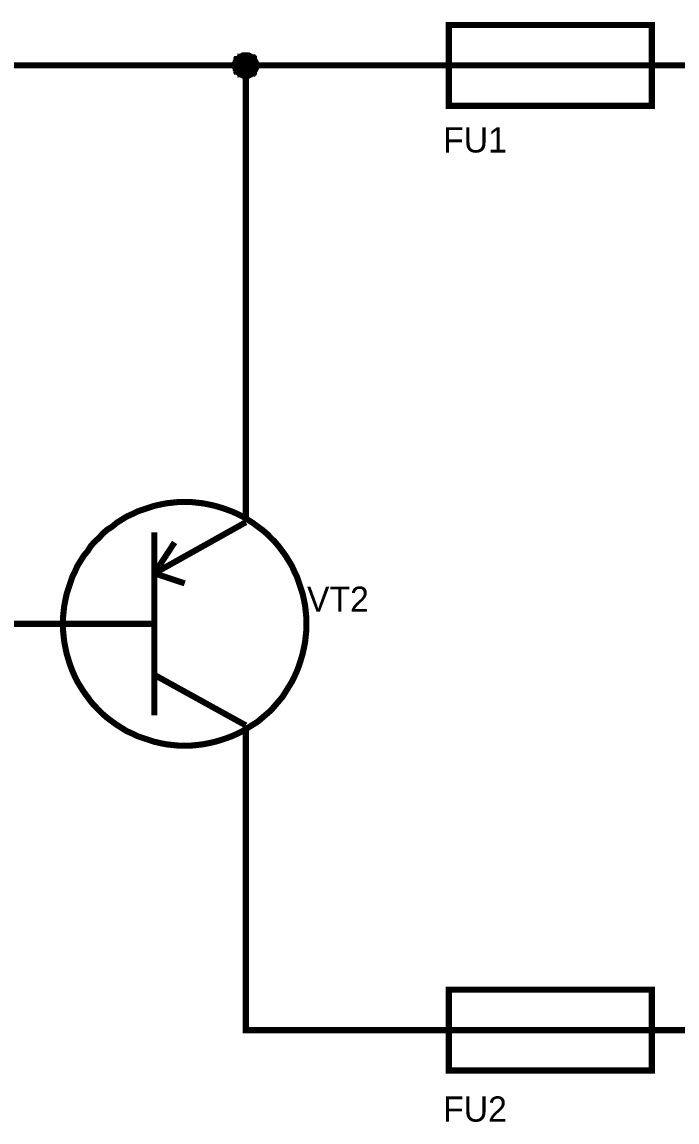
# Model space of a CAD drawing. Header units: millimetres. Extents: x 0 to 841, y 0 to 594.
# Drawn here: x 548.9 to 581.2, y 300.5 to 354.6 of the extents above; entities that cross this region are included whole.
import ezdxf

# ---------------------------------------------------------------- set-up
doc = ezdxf.new("R2010")
doc.units = ezdxf.units.MM
doc.layers.add('Sheet', color=255, linetype='Continuous')

msp = doc.modelspace()

# ---------------------------------------------------------------- linework, layer by layer
at = {"layer": 'Sheet', "const_width": 0.3}
for points in [[(569.973, 354.474), (579.973, 354.474), (579.973, 350.497), (569.973, 350.497), (569.973, 354.474)], [(569.973, 306.972), (579.973, 306.972), (579.973, 302.996), (569.973, 302.996), (569.973, 306.972)]]:
    msp.add_lwpolyline(points, close=True, dxfattribs=at)
for points in [[(537.488, 344.998), (537.488, 352.486), (559.973, 352.486), (567.458, 352.486)], [(559.445, 352.486), (559.445, 352.517), (559.445, 352.548), (559.445, 352.548), (559.445, 352.579), (559.476, 352.61), (559.476, 352.641), (559.476, 352.672), (559.476, 352.672), (559.507, 352.703), (559.507, 352.734), (559.538, 352.734), (559.538, 352.765), (559.538, 352.796), (559.569, 352.796), (559.6, 352.827), (559.6, 352.827), (559.631, 352.858), (559.631, 352.858), (559.663, 352.889), (559.694, 352.889), (559.694, 352.921), (559.725, 352.921), (559.756, 352.921), (559.787, 352.952), (559.787, 352.952), (559.818, 352.952), (559.849, 352.983), (559.88, 352.983), (559.911, 352.983), (559.911, 352.983), (559.942, 352.983), (559.973, 352.983)], [(559.445, 352.486), (559.445, 352.517), (559.445, 352.548), (559.445, 352.548), (559.445, 352.579), (559.476, 352.61), (559.476, 352.641), (559.476, 352.672), (559.476, 352.672), (559.507, 352.703), (559.507, 352.734), (559.538, 352.734), (559.538, 352.765), (559.538, 352.796), (559.569, 352.796), (559.6, 352.827), (559.6, 352.827), (559.631, 352.858), (559.631, 352.858), (559.663, 352.889), (559.694, 352.889), (559.694, 352.921), (559.725, 352.921), (559.756, 352.921), (559.787, 352.952), (559.787, 352.952), (559.818, 352.952), (559.849, 352.983), (559.88, 352.983), (559.911, 352.983), (559.911, 352.983), (559.942, 352.983), (559.973, 352.983)], [(559.445, 352.486), (559.445, 352.517), (559.445, 352.548), (559.445, 352.548), (559.445, 352.579), (559.476, 352.61), (559.476, 352.641), (559.476, 352.672), (559.476, 352.672), (559.507, 352.703), (559.507, 352.734), (559.538, 352.734), (559.538, 352.765), (559.538, 352.796), (559.569, 352.796), (559.6, 352.827), (559.6, 352.827), (559.631, 352.858), (559.631, 352.858), (559.663, 352.889), (559.694, 352.889), (559.694, 352.921), (559.725, 352.921), (559.756, 352.921), (559.787, 352.952), (559.787, 352.952), (559.818, 352.952), (559.849, 352.983), (559.88, 352.983), (559.911, 352.983), (559.911, 352.983), (559.942, 352.983), (559.973, 352.983)], [(559.445, 352.486), (559.445, 352.517), (559.445, 352.548), (559.445, 352.548), (559.445, 352.579), (559.476, 352.61), (559.476, 352.641), (559.476, 352.672), (559.476, 352.672), (559.507, 352.703), (559.507, 352.734), (559.538, 352.734), (559.538, 352.765), (559.538, 352.796), (559.569, 352.796), (559.6, 352.827), (559.6, 352.827), (559.631, 352.858), (559.631, 352.858), (559.663, 352.889), (559.694, 352.889), (559.694, 352.921), (559.725, 352.921), (559.756, 352.921), (559.787, 352.952), (559.787, 352.952), (559.818, 352.952), (559.849, 352.983), (559.88, 352.983), (559.911, 352.983), (559.911, 352.983), (559.942, 352.983), (559.973, 352.983)], [(559.445, 352.486), (559.445, 352.517), (559.445, 352.548), (559.445, 352.548), (559.445, 352.579), (559.476, 352.61), (559.476, 352.641), (559.476, 352.672), (559.476, 352.672), (559.507, 352.703), (559.507, 352.734), (559.538, 352.734), (559.538, 352.765), (559.538, 352.796), (559.569, 352.796), (559.6, 352.827), (559.6, 352.827), (559.631, 352.858), (559.631, 352.858), (559.663, 352.889), (559.694, 352.889), (559.694, 352.921), (559.725, 352.921), (559.756, 352.921), (559.787, 352.952), (559.787, 352.952), (559.818, 352.952), (559.849, 352.983), (559.88, 352.983), (559.911, 352.983), (559.911, 352.983), (559.942, 352.983), (559.973, 352.983)], [(559.445, 352.486), (559.445, 352.517), (559.445, 352.548), (559.445, 352.548), (559.445, 352.579), (559.476, 352.61), (559.476, 352.641), (559.476, 352.672), (559.476, 352.672), (559.507, 352.703), (559.507, 352.734), (559.538, 352.734), (559.538, 352.765), (559.538, 352.796), (559.569, 352.796), (559.6, 352.827), (559.6, 352.827), (559.631, 352.858), (559.631, 352.858), (559.663, 352.889), (559.694, 352.889), (559.694, 352.921), (559.725, 352.921), (559.756, 352.921), (559.787, 352.952), (559.787, 352.952), (559.818, 352.952), (559.849, 352.983), (559.88, 352.983), (559.911, 352.983), (559.911, 352.983), (559.942, 352.983), (559.973, 352.983)], [(559.445, 352.486), (559.445, 352.517), (559.445, 352.548), (559.445, 352.548), (559.445, 352.579), (559.476, 352.61), (559.476, 352.641), (559.476, 352.672), (559.476, 352.672), (559.507, 352.703), (559.507, 352.734), (559.538, 352.734), (559.538, 352.765), (559.538, 352.796), (559.569, 352.796), (559.6, 352.827), (559.6, 352.827), (559.631, 352.858), (559.631, 352.858), (559.663, 352.889), (559.694, 352.889), (559.694, 352.921), (559.725, 352.921), (559.756, 352.921), (559.787, 352.952), (559.787, 352.952), (559.818, 352.952), (559.849, 352.983), (559.88, 352.983), (559.911, 352.983), (559.911, 352.983), (559.942, 352.983), (559.973, 352.983)], [(559.445, 352.486), (559.445, 352.517), (559.445, 352.548), (559.445, 352.548), (559.445, 352.579), (559.476, 352.61), (559.476, 352.641), (559.476, 352.672), (559.476, 352.672), (559.507, 352.703), (559.507, 352.734), (559.538, 352.734), (559.538, 352.765), (559.538, 352.796), (559.569, 352.796), (559.6, 352.827), (559.6, 352.827), (559.631, 352.858), (559.631, 352.858), (559.663, 352.889), (559.694, 352.889), (559.694, 352.921), (559.725, 352.921), (559.756, 352.921), (559.787, 352.952), (559.787, 352.952), (559.818, 352.952), (559.849, 352.983), (559.88, 352.983), (559.911, 352.983), (559.911, 352.983), (559.942, 352.983), (559.973, 352.983)], [(559.973, 351.988), (559.942, 351.988), (559.911, 351.988), (559.911, 351.988), (559.88, 351.988), (559.849, 351.988), (559.818, 352.02), (559.787, 352.02), (559.787, 352.02), (559.756, 352.051), (559.725, 352.051), (559.694, 352.051), (559.694, 352.082), (559.663, 352.082), (559.631, 352.113), (559.631, 352.113), (559.6, 352.144), (559.6, 352.144), (559.569, 352.175), (559.538, 352.175), (559.538, 352.206), (559.538, 352.237), (559.507, 352.237), (559.507, 352.268), (559.476, 352.299), (559.476, 352.299), (559.476, 352.33), (559.476, 352.361), (559.445, 352.392), (559.445, 352.423), (559.445, 352.423), (559.445, 352.454), (559.445, 352.486)], [(559.445, 352.486), (559.445, 352.486)], [(559.973, 351.988), (559.942, 351.988), (559.911, 351.988), (559.911, 351.988), (559.88, 351.988), (559.849, 351.988), (559.818, 352.02), (559.787, 352.02), (559.787, 352.02), (559.756, 352.051), (559.725, 352.051), (559.694, 352.051), (559.694, 352.082), (559.663, 352.082), (559.631, 352.113), (559.631, 352.113), (559.6, 352.144), (559.6, 352.144), (559.569, 352.175), (559.538, 352.175), (559.538, 352.206), (559.538, 352.237), (559.507, 352.237), (559.507, 352.268), (559.476, 352.299), (559.476, 352.299), (559.476, 352.33), (559.476, 352.361), (559.445, 352.392), (559.445, 352.423), (559.445, 352.423), (559.445, 352.454), (559.445, 352.486)], [(559.445, 352.486), (559.445, 352.486)], [(559.973, 351.988), (559.942, 351.988), (559.911, 351.988), (559.911, 351.988), (559.88, 351.988), (559.849, 351.988), (559.818, 352.02), (559.787, 352.02), (559.787, 352.02), (559.756, 352.051), (559.725, 352.051), (559.694, 352.051), (559.694, 352.082), (559.663, 352.082), (559.631, 352.113), (559.631, 352.113), (559.6, 352.144), (559.6, 352.144), (559.569, 352.175), (559.538, 352.175), (559.538, 352.206), (559.538, 352.237), (559.507, 352.237), (559.507, 352.268), (559.476, 352.299), (559.476, 352.299), (559.476, 352.33), (559.476, 352.361), (559.445, 352.392), (559.445, 352.423), (559.445, 352.423), (559.445, 352.454), (559.445, 352.486)], [(559.445, 352.486), (559.445, 352.486)], [(559.973, 351.988), (559.942, 351.988), (559.911, 351.988), (559.911, 351.988), (559.88, 351.988), (559.849, 351.988), (559.818, 352.02), (559.787, 352.02), (559.787, 352.02), (559.756, 352.051), (559.725, 352.051), (559.694, 352.051), (559.694, 352.082), (559.663, 352.082), (559.631, 352.113), (559.631, 352.113), (559.6, 352.144), (559.6, 352.144), (559.569, 352.175), (559.538, 352.175), (559.538, 352.206), (559.538, 352.237), (559.507, 352.237), (559.507, 352.268), (559.476, 352.299), (559.476, 352.299), (559.476, 352.33), (559.476, 352.361), (559.445, 352.392), (559.445, 352.423), (559.445, 352.423), (559.445, 352.454), (559.445, 352.486)], [(559.445, 352.486), (559.445, 352.486)], [(559.973, 351.988), (559.942, 351.988), (559.911, 351.988), (559.911, 351.988), (559.88, 351.988), (559.849, 351.988), (559.818, 352.02), (559.787, 352.02), (559.787, 352.02), (559.756, 352.051), (559.725, 352.051), (559.694, 352.051), (559.694, 352.082), (559.663, 352.082), (559.631, 352.113), (559.631, 352.113), (559.6, 352.144), (559.6, 352.144), (559.569, 352.175), (559.538, 352.175), (559.538, 352.206), (559.538, 352.237), (559.507, 352.237), (559.507, 352.268), (559.476, 352.299), (559.476, 352.299), (559.476, 352.33), (559.476, 352.361), (559.445, 352.392), (559.445, 352.423), (559.445, 352.423), (559.445, 352.454), (559.445, 352.486)], [(559.445, 352.486), (559.445, 352.486)], [(559.973, 351.988), (559.942, 351.988), (559.911, 351.988), (559.911, 351.988), (559.88, 351.988), (559.849, 351.988), (559.818, 352.02), (559.787, 352.02), (559.787, 352.02), (559.756, 352.051), (559.725, 352.051), (559.694, 352.051), (559.694, 352.082), (559.663, 352.082), (559.631, 352.113), (559.631, 352.113), (559.6, 352.144), (559.6, 352.144), (559.569, 352.175), (559.538, 352.175), (559.538, 352.206), (559.538, 352.237), (559.507, 352.237), (559.507, 352.268), (559.476, 352.299), (559.476, 352.299), (559.476, 352.33), (559.476, 352.361), (559.445, 352.392), (559.445, 352.423), (559.445, 352.423), (559.445, 352.454), (559.445, 352.486)], [(559.445, 352.486), (559.445, 352.486)], [(559.973, 351.988), (559.942, 351.988), (559.911, 351.988), (559.911, 351.988), (559.88, 351.988), (559.849, 351.988), (559.818, 352.02), (559.787, 352.02), (559.787, 352.02), (559.756, 352.051), (559.725, 352.051), (559.694, 352.051), (559.694, 352.082), (559.663, 352.082), (559.631, 352.113), (559.631, 352.113), (559.6, 352.144), (559.6, 352.144), (559.569, 352.175), (559.538, 352.175), (559.538, 352.206), (559.538, 352.237), (559.507, 352.237), (559.507, 352.268), (559.476, 352.299), (559.476, 352.299), (559.476, 352.33), (559.476, 352.361), (559.445, 352.392), (559.445, 352.423), (559.445, 352.423), (559.445, 352.454), (559.445, 352.486)], [(559.445, 352.486), (559.445, 352.486)], [(559.973, 351.988), (559.942, 351.988), (559.911, 351.988), (559.911, 351.988), (559.88, 351.988), (559.849, 351.988), (559.818, 352.02), (559.787, 352.02), (559.787, 352.02), (559.756, 352.051), (559.725, 352.051), (559.694, 352.051), (559.694, 352.082), (559.663, 352.082), (559.631, 352.113), (559.631, 352.113), (559.6, 352.144), (559.6, 352.144), (559.569, 352.175), (559.538, 352.175), (559.538, 352.206), (559.538, 352.237), (559.507, 352.237), (559.507, 352.268), (559.476, 352.299), (559.476, 352.299), (559.476, 352.33), (559.476, 352.361), (559.445, 352.392), (559.445, 352.423), (559.445, 352.423), (559.445, 352.454), (559.445, 352.486)], [(559.445, 352.486), (559.445, 352.486)], [(559.973, 352.983), (559.973, 352.983)], [(559.973, 352.983), (560.004, 352.983), (560.035, 352.983), (560.035, 352.983), (560.066, 352.983), (560.097, 352.983), (560.128, 352.952), (560.159, 352.952), (560.159, 352.952), (560.19, 352.921), (560.222, 352.921), (560.222, 352.921), (560.253, 352.889), (560.284, 352.889), (560.284, 352.858), (560.315, 352.858), (560.315, 352.827), (560.346, 352.827), (560.346, 352.796), (560.377, 352.796), (560.377, 352.765), (560.408, 352.734), (560.408, 352.734), (560.408, 352.703), (560.439, 352.672), (560.439, 352.672), (560.439, 352.641), (560.47, 352.61), (560.47, 352.579), (560.47, 352.548), (560.47, 352.548), (560.47, 352.517), (560.47, 352.486)], [(559.973, 352.983), (559.973, 352.983)], [(559.973, 352.983), (560.004, 352.983), (560.035, 352.983), (560.035, 352.983), (560.066, 352.983), (560.097, 352.983), (560.128, 352.952), (560.159, 352.952), (560.159, 352.952), (560.19, 352.921), (560.222, 352.921), (560.222, 352.921), (560.253, 352.889), (560.284, 352.889), (560.284, 352.858), (560.315, 352.858), (560.315, 352.827), (560.346, 352.827), (560.346, 352.796), (560.377, 352.796), (560.377, 352.765), (560.408, 352.734), (560.408, 352.734), (560.408, 352.703), (560.439, 352.672), (560.439, 352.672), (560.439, 352.641), (560.47, 352.61), (560.47, 352.579), (560.47, 352.548), (560.47, 352.548), (560.47, 352.517), (560.47, 352.486)], [(559.973, 352.983), (559.973, 352.983)], [(559.973, 352.983), (560.004, 352.983), (560.035, 352.983), (560.035, 352.983), (560.066, 352.983), (560.097, 352.983), (560.128, 352.952), (560.159, 352.952), (560.159, 352.952), (560.19, 352.921), (560.222, 352.921), (560.222, 352.921), (560.253, 352.889), (560.284, 352.889), (560.284, 352.858), (560.315, 352.858), (560.315, 352.827), (560.346, 352.827), (560.346, 352.796), (560.377, 352.796), (560.377, 352.765), (560.408, 352.734), (560.408, 352.734), (560.408, 352.703), (560.439, 352.672), (560.439, 352.672), (560.439, 352.641), (560.47, 352.61), (560.47, 352.579), (560.47, 352.548), (560.47, 352.548), (560.47, 352.517), (560.47, 352.486)], [(559.973, 352.983), (559.973, 352.983)], [(559.973, 352.983), (560.004, 352.983), (560.035, 352.983), (560.035, 352.983), (560.066, 352.983), (560.097, 352.983), (560.128, 352.952), (560.159, 352.952), (560.159, 352.952), (560.19, 352.921), (560.222, 352.921), (560.222, 352.921), (560.253, 352.889), (560.284, 352.889), (560.284, 352.858), (560.315, 352.858), (560.315, 352.827), (560.346, 352.827), (560.346, 352.796), (560.377, 352.796), (560.377, 352.765), (560.408, 352.734), (560.408, 352.734), (560.408, 352.703), (560.439, 352.672), (560.439, 352.672), (560.439, 352.641), (560.47, 352.61), (560.47, 352.579), (560.47, 352.548), (560.47, 352.548), (560.47, 352.517), (560.47, 352.486)], [(559.973, 352.983), (559.973, 352.983)], [(559.973, 352.983), (560.004, 352.983), (560.035, 352.983), (560.035, 352.983), (560.066, 352.983), (560.097, 352.983), (560.128, 352.952), (560.159, 352.952), (560.159, 352.952), (560.19, 352.921), (560.222, 352.921), (560.222, 352.921), (560.253, 352.889), (560.284, 352.889), (560.284, 352.858), (560.315, 352.858), (560.315, 352.827), (560.346, 352.827), (560.346, 352.796), (560.377, 352.796), (560.377, 352.765), (560.408, 352.734), (560.408, 352.734), (560.408, 352.703), (560.439, 352.672), (560.439, 352.672), (560.439, 352.641), (560.47, 352.61), (560.47, 352.579), (560.47, 352.548), (560.47, 352.548), (560.47, 352.517), (560.47, 352.486)], [(559.973, 352.983), (559.973, 352.983)], [(559.973, 352.983), (560.004, 352.983), (560.035, 352.983), (560.035, 352.983), (560.066, 352.983), (560.097, 352.983), (560.128, 352.952), (560.159, 352.952), (560.159, 352.952), (560.19, 352.921), (560.222, 352.921), (560.222, 352.921), (560.253, 352.889), (560.284, 352.889), (560.284, 352.858), (560.315, 352.858), (560.315, 352.827), (560.346, 352.827), (560.346, 352.796), (560.377, 352.796), (560.377, 352.765), (560.408, 352.734), (560.408, 352.734), (560.408, 352.703), (560.439, 352.672), (560.439, 352.672), (560.439, 352.641), (560.47, 352.61), (560.47, 352.579), (560.47, 352.548), (560.47, 352.548), (560.47, 352.517), (560.47, 352.486)], [(559.973, 352.983), (559.973, 352.983)], [(559.973, 352.983), (560.004, 352.983), (560.035, 352.983), (560.035, 352.983), (560.066, 352.983), (560.097, 352.983), (560.128, 352.952), (560.159, 352.952), (560.159, 352.952), (560.19, 352.921), (560.222, 352.921), (560.222, 352.921), (560.253, 352.889), (560.284, 352.889), (560.284, 352.858), (560.315, 352.858), (560.315, 352.827), (560.346, 352.827), (560.346, 352.796), (560.377, 352.796), (560.377, 352.765), (560.408, 352.734), (560.408, 352.734), (560.408, 352.703), (560.439, 352.672), (560.439, 352.672), (560.439, 352.641), (560.47, 352.61), (560.47, 352.579), (560.47, 352.548), (560.47, 352.548), (560.47, 352.517), (560.47, 352.486)], [(559.973, 352.983), (559.973, 352.983)], [(559.973, 352.983), (560.004, 352.983), (560.035, 352.983), (560.035, 352.983), (560.066, 352.983), (560.097, 352.983), (560.128, 352.952), (560.159, 352.952), (560.159, 352.952), (560.19, 352.921), (560.222, 352.921), (560.222, 352.921), (560.253, 352.889), (560.284, 352.889), (560.284, 352.858), (560.315, 352.858), (560.315, 352.827), (560.346, 352.827), (560.346, 352.796), (560.377, 352.796), (560.377, 352.765), (560.408, 352.734), (560.408, 352.734), (560.408, 352.703), (560.439, 352.672), (560.439, 352.672), (560.439, 352.641), (560.47, 352.61), (560.47, 352.579), (560.47, 352.548), (560.47, 352.548), (560.47, 352.517), (560.47, 352.486)], [(559.973, 332.478), (559.973, 352.486)], [(560.47, 352.486), (560.47, 352.454), (560.47, 352.423), (560.47, 352.423), (560.47, 352.392), (560.47, 352.361), (560.439, 352.33), (560.439, 352.299), (560.439, 352.299), (560.408, 352.268), (560.408, 352.237), (560.408, 352.237), (560.377, 352.206), (560.377, 352.175), (560.346, 352.175), (560.346, 352.144), (560.315, 352.144), (560.315, 352.113), (560.284, 352.113), (560.284, 352.082), (560.253, 352.082), (560.222, 352.051), (560.222, 352.051), (560.19, 352.051), (560.159, 352.02), (560.159, 352.02), (560.128, 352.02), (560.097, 351.988), (560.066, 351.988), (560.035, 351.988), (560.035, 351.988), (560.004, 351.988), (559.973, 351.988)], [(560.47, 352.486), (560.47, 352.454), (560.47, 352.423), (560.47, 352.423), (560.47, 352.392), (560.47, 352.361), (560.439, 352.33), (560.439, 352.299), (560.439, 352.299), (560.408, 352.268), (560.408, 352.237), (560.408, 352.237), (560.377, 352.206), (560.377, 352.175), (560.346, 352.175), (560.346, 352.144), (560.315, 352.144), (560.315, 352.113), (560.284, 352.113), (560.284, 352.082), (560.253, 352.082), (560.222, 352.051), (560.222, 352.051), (560.19, 352.051), (560.159, 352.02), (560.159, 352.02), (560.128, 352.02), (560.097, 351.988), (560.066, 351.988), (560.035, 351.988), (560.035, 351.988), (560.004, 351.988), (559.973, 351.988)], [(560.47, 352.486), (560.47, 352.454), (560.47, 352.423), (560.47, 352.423), (560.47, 352.392), (560.47, 352.361), (560.439, 352.33), (560.439, 352.299), (560.439, 352.299), (560.408, 352.268), (560.408, 352.237), (560.408, 352.237), (560.377, 352.206), (560.377, 352.175), (560.346, 352.175), (560.346, 352.144), (560.315, 352.144), (560.315, 352.113), (560.284, 352.113), (560.284, 352.082), (560.253, 352.082), (560.222, 352.051), (560.222, 352.051), (560.19, 352.051), (560.159, 352.02), (560.159, 352.02), (560.128, 352.02), (560.097, 351.988), (560.066, 351.988), (560.035, 351.988), (560.035, 351.988), (560.004, 351.988), (559.973, 351.988)], [(560.47, 352.486), (560.47, 352.454), (560.47, 352.423), (560.47, 352.423), (560.47, 352.392), (560.47, 352.361), (560.439, 352.33), (560.439, 352.299), (560.439, 352.299), (560.408, 352.268), (560.408, 352.237), (560.408, 352.237), (560.377, 352.206), (560.377, 352.175), (560.346, 352.175), (560.346, 352.144), (560.315, 352.144), (560.315, 352.113), (560.284, 352.113), (560.284, 352.082), (560.253, 352.082), (560.222, 352.051), (560.222, 352.051), (560.19, 352.051), (560.159, 352.02), (560.159, 352.02), (560.128, 352.02), (560.097, 351.988), (560.066, 351.988), (560.035, 351.988), (560.035, 351.988), (560.004, 351.988), (559.973, 351.988)], [(560.47, 352.486), (560.47, 352.454), (560.47, 352.423), (560.47, 352.423), (560.47, 352.392), (560.47, 352.361), (560.439, 352.33), (560.439, 352.299), (560.439, 352.299), (560.408, 352.268), (560.408, 352.237), (560.408, 352.237), (560.377, 352.206), (560.377, 352.175), (560.346, 352.175), (560.346, 352.144), (560.315, 352.144), (560.315, 352.113), (560.284, 352.113), (560.284, 352.082), (560.253, 352.082), (560.222, 352.051), (560.222, 352.051), (560.19, 352.051), (560.159, 352.02), (560.159, 352.02), (560.128, 352.02), (560.097, 351.988), (560.066, 351.988), (560.035, 351.988), (560.035, 351.988), (560.004, 351.988), (559.973, 351.988)], [(560.47, 352.486), (560.47, 352.454), (560.47, 352.423), (560.47, 352.423), (560.47, 352.392), (560.47, 352.361), (560.439, 352.33), (560.439, 352.299), (560.439, 352.299), (560.408, 352.268), (560.408, 352.237), (560.408, 352.237), (560.377, 352.206), (560.377, 352.175), (560.346, 352.175), (560.346, 352.144), (560.315, 352.144), (560.315, 352.113), (560.284, 352.113), (560.284, 352.082), (560.253, 352.082), (560.222, 352.051), (560.222, 352.051), (560.19, 352.051), (560.159, 352.02), (560.159, 352.02), (560.128, 352.02), (560.097, 351.988), (560.066, 351.988), (560.035, 351.988), (560.035, 351.988), (560.004, 351.988), (559.973, 351.988)], [(560.47, 352.486), (560.47, 352.454), (560.47, 352.423), (560.47, 352.423), (560.47, 352.392), (560.47, 352.361), (560.439, 352.33), (560.439, 352.299), (560.439, 352.299), (560.408, 352.268), (560.408, 352.237), (560.408, 352.237), (560.377, 352.206), (560.377, 352.175), (560.346, 352.175), (560.346, 352.144), (560.315, 352.144), (560.315, 352.113), (560.284, 352.113), (560.284, 352.082), (560.253, 352.082), (560.222, 352.051), (560.222, 352.051), (560.19, 352.051), (560.159, 352.02), (560.159, 352.02), (560.128, 352.02), (560.097, 351.988), (560.066, 351.988), (560.035, 351.988), (560.035, 351.988), (560.004, 351.988), (559.973, 351.988)], [(560.47, 352.486), (560.47, 352.454), (560.47, 352.423), (560.47, 352.423), (560.47, 352.392), (560.47, 352.361), (560.439, 352.33), (560.439, 352.299), (560.439, 352.299), (560.408, 352.268), (560.408, 352.237), (560.408, 352.237), (560.377, 352.206), (560.377, 352.175), (560.346, 352.175), (560.346, 352.144), (560.315, 352.144), (560.315, 352.113), (560.284, 352.113), (560.284, 352.082), (560.253, 352.082), (560.222, 352.051), (560.222, 352.051), (560.19, 352.051), (560.159, 352.02), (560.159, 352.02), (560.128, 352.02), (560.097, 351.988), (560.066, 351.988), (560.035, 351.988), (560.035, 351.988), (560.004, 351.988), (559.973, 351.988)], [(560.47, 352.486), (560.47, 352.486), (560.47, 352.486), (560.47, 352.486), (560.47, 352.486), (560.47, 352.486), (560.47, 352.486), (560.47, 352.486), (560.47, 352.486), (560.47, 352.486), (560.47, 352.486), (560.47, 352.486), (560.47, 352.486), (560.47, 352.486), (560.47, 352.486), (560.47, 352.486), (560.47, 352.486), (560.47, 352.486), (560.47, 352.486), (560.47, 352.486), (560.47, 352.486), (560.47, 352.486), (560.47, 352.486), (560.47, 352.486), (560.47, 352.486), (560.47, 352.486), (560.47, 352.486), (560.47, 352.486), (560.47, 352.486), (560.47, 352.486), (560.47, 352.486), (560.47, 352.486), (560.47, 352.486)], [(560.47, 352.486), (560.47, 352.486)], [(560.47, 352.486), (560.47, 352.486), (560.47, 352.486), (560.47, 352.486), (560.47, 352.486), (560.47, 352.486), (560.47, 352.486), (560.47, 352.486), (560.47, 352.486), (560.47, 352.486), (560.47, 352.486), (560.47, 352.486), (560.47, 352.486), (560.47, 352.486), (560.47, 352.486), (560.47, 352.486), (560.47, 352.486), (560.47, 352.486), (560.47, 352.486), (560.47, 352.486), (560.47, 352.486), (560.47, 352.486), (560.47, 352.486), (560.47, 352.486), (560.47, 352.486), (560.47, 352.486), (560.47, 352.486), (560.47, 352.486), (560.47, 352.486), (560.47, 352.486), (560.47, 352.486), (560.47, 352.486), (560.47, 352.486)], [(560.47, 352.486), (560.47, 352.486)], [(560.47, 352.486), (560.47, 352.486), (560.47, 352.486), (560.47, 352.486), (560.47, 352.486), (560.47, 352.486), (560.47, 352.486), (560.47, 352.486), (560.47, 352.486), (560.47, 352.486), (560.47, 352.486), (560.47, 352.486), (560.47, 352.486), (560.47, 352.486), (560.47, 352.486), (560.47, 352.486), (560.47, 352.486), (560.47, 352.486), (560.47, 352.486), (560.47, 352.486), (560.47, 352.486), (560.47, 352.486), (560.47, 352.486), (560.47, 352.486), (560.47, 352.486), (560.47, 352.486), (560.47, 352.486), (560.47, 352.486), (560.47, 352.486), (560.47, 352.486), (560.47, 352.486), (560.47, 352.486), (560.47, 352.486)], [(560.47, 352.486), (560.47, 352.486)], [(560.47, 352.486), (560.47, 352.486), (560.47, 352.486), (560.47, 352.486), (560.47, 352.486), (560.47, 352.486), (560.47, 352.486), (560.47, 352.486), (560.47, 352.486), (560.47, 352.486), (560.47, 352.486), (560.47, 352.486), (560.47, 352.486), (560.47, 352.486), (560.47, 352.486), (560.47, 352.486), (560.47, 352.486), (560.47, 352.486), (560.47, 352.486), (560.47, 352.486), (560.47, 352.486), (560.47, 352.486), (560.47, 352.486), (560.47, 352.486), (560.47, 352.486), (560.47, 352.486), (560.47, 352.486), (560.47, 352.486), (560.47, 352.486), (560.47, 352.486), (560.47, 352.486), (560.47, 352.486), (560.47, 352.486)], [(560.47, 352.486), (560.47, 352.486)], [(560.47, 352.486), (560.47, 352.486), (560.47, 352.486), (560.47, 352.486), (560.47, 352.486), (560.47, 352.486), (560.47, 352.486), (560.47, 352.486), (560.47, 352.486), (560.47, 352.486), (560.47, 352.486), (560.47, 352.486), (560.47, 352.486), (560.47, 352.486), (560.47, 352.486), (560.47, 352.486), (560.47, 352.486), (560.47, 352.486), (560.47, 352.486), (560.47, 352.486), (560.47, 352.486), (560.47, 352.486), (560.47, 352.486), (560.47, 352.486), (560.47, 352.486), (560.47, 352.486), (560.47, 352.486), (560.47, 352.486), (560.47, 352.486), (560.47, 352.486), (560.47, 352.486), (560.47, 352.486), (560.47, 352.486)], [(560.47, 352.486), (560.47, 352.486)], [(560.47, 352.486), (560.47, 352.486), (560.47, 352.486), (560.47, 352.486), (560.47, 352.486), (560.47, 352.486), (560.47, 352.486), (560.47, 352.486), (560.47, 352.486), (560.47, 352.486), (560.47, 352.486), (560.47, 352.486), (560.47, 352.486), (560.47, 352.486), (560.47, 352.486), (560.47, 352.486), (560.47, 352.486), (560.47, 352.486), (560.47, 352.486), (560.47, 352.486), (560.47, 352.486), (560.47, 352.486), (560.47, 352.486), (560.47, 352.486), (560.47, 352.486), (560.47, 352.486), (560.47, 352.486), (560.47, 352.486), (560.47, 352.486), (560.47, 352.486), (560.47, 352.486), (560.47, 352.486), (560.47, 352.486)], [(560.47, 352.486), (560.47, 352.486)], [(560.47, 352.486), (560.47, 352.486), (560.47, 352.486), (560.47, 352.486), (560.47, 352.486), (560.47, 352.486), (560.47, 352.486), (560.47, 352.486), (560.47, 352.486), (560.47, 352.486), (560.47, 352.486), (560.47, 352.486), (560.47, 352.486), (560.47, 352.486), (560.47, 352.486), (560.47, 352.486), (560.47, 352.486), (560.47, 352.486), (560.47, 352.486), (560.47, 352.486), (560.47, 352.486), (560.47, 352.486), (560.47, 352.486), (560.47, 352.486), (560.47, 352.486), (560.47, 352.486), (560.47, 352.486), (560.47, 352.486), (560.47, 352.486), (560.47, 352.486), (560.47, 352.486), (560.47, 352.486), (560.47, 352.486)], [(560.47, 352.486), (560.47, 352.486)], [(560.47, 352.486), (560.47, 352.486), (560.47, 352.486), (560.47, 352.486), (560.47, 352.486), (560.47, 352.486), (560.47, 352.486), (560.47, 352.486), (560.47, 352.486), (560.47, 352.486), (560.47, 352.486), (560.47, 352.486), (560.47, 352.486), (560.47, 352.486), (560.47, 352.486), (560.47, 352.486), (560.47, 352.486), (560.47, 352.486), (560.47, 352.486), (560.47, 352.486), (560.47, 352.486), (560.47, 352.486), (560.47, 352.486), (560.47, 352.486), (560.47, 352.486), (560.47, 352.486), (560.47, 352.486), (560.47, 352.486), (560.47, 352.486), (560.47, 352.486), (560.47, 352.486), (560.47, 352.486), (560.47, 352.486)], [(560.47, 352.486), (560.47, 352.486)], [(569.973, 352.486), (567.458, 352.486)], [(579.973, 352.486), (569.973, 352.486)], [(579.973, 352.486), (582.458, 352.486)], [(559.973, 329.993), (559.973, 332.478)], [(550.967, 324.991), (550.967, 325.302), (550.998, 325.613), (551.029, 325.892), (551.091, 326.203), (551.153, 326.483), (551.246, 326.762), (551.339, 327.042), (551.433, 327.321), (551.557, 327.57), (551.681, 327.849), (551.836, 328.098), (551.992, 328.347), (552.178, 328.564), (552.333, 328.813), (552.52, 329.03), (552.737, 329.216), (552.923, 329.434), (553.141, 329.62), (553.389, 329.776), (553.607, 329.962), (553.855, 330.117), (554.103, 330.273), (554.383, 330.397), (554.631, 330.521), (554.911, 330.614), (555.19, 330.708), (555.47, 330.801), (555.749, 330.863), (556.06, 330.925), (556.34, 330.956), (556.65, 330.987), (556.961, 330.987)], [(556.961, 330.987), (556.65, 330.987), (556.34, 330.956), (556.06, 330.925), (555.749, 330.863), (555.47, 330.801), (555.19, 330.708), (554.911, 330.614), (554.631, 330.521), (554.383, 330.397), (554.103, 330.273), (553.855, 330.117), (553.607, 329.962), (553.389, 329.776), (553.141, 329.62), (552.923, 329.434), (552.737, 329.216), (552.52, 329.03), (552.333, 328.813), (552.178, 328.564), (551.992, 328.347), (551.836, 328.098), (551.681, 327.849), (551.557, 327.57), (551.433, 327.321), (551.339, 327.042), (551.246, 326.762), (551.153, 326.483), (551.091, 326.203), (551.029, 325.892), (550.998, 325.613), (550.967, 325.302), (550.967, 324.991)], [(556.961, 330.987), (557.271, 330.987), (557.582, 330.956), (557.861, 330.925), (558.172, 330.863), (558.451, 330.801), (558.762, 330.708), (559.041, 330.614), (559.29, 330.521), (559.569, 330.397), (559.818, 330.273), (560.066, 330.117), (560.315, 329.962), (560.563, 329.776), (560.781, 329.62), (560.998, 329.434), (561.215, 329.216), (561.402, 329.03), (561.588, 328.813), (561.774, 328.564), (561.93, 328.347), (562.085, 328.098), (562.24, 327.849), (562.364, 327.57), (562.489, 327.321), (562.582, 327.042), (562.675, 326.762), (562.768, 326.483), (562.83, 326.203), (562.892, 325.892), (562.923, 325.613), (562.954, 325.302), (562.954, 324.991)], [(562.954, 324.991), (562.954, 325.302), (562.923, 325.613), (562.892, 325.892), (562.83, 326.203), (562.768, 326.483), (562.675, 326.762), (562.582, 327.042), (562.489, 327.321), (562.364, 327.57), (562.24, 327.849), (562.085, 328.098), (561.93, 328.347), (561.774, 328.564), (561.588, 328.813), (561.402, 329.03), (561.215, 329.216), (560.998, 329.434), (560.781, 329.62), (560.563, 329.776), (560.315, 329.962), (560.066, 330.117), (559.818, 330.273), (559.569, 330.397), (559.29, 330.521), (559.041, 330.614), (558.762, 330.708), (558.451, 330.801), (558.172, 330.863), (557.861, 330.925), (557.582, 330.956), (557.271, 330.987), (556.961, 330.987)], [(555.47, 327.477), (559.973, 329.993)], [(555.47, 329.496), (555.47, 320.487)], [(556.464, 328.999), (555.47, 327.477)], [(556.961, 326.98), (555.47, 327.477)], [(550.967, 324.991), (547.457, 324.991)], [(556.961, 318.995), (556.65, 318.995), (556.34, 319.026), (556.06, 319.058), (555.749, 319.12), (555.47, 319.182), (555.19, 319.275), (554.911, 319.368), (554.631, 319.461), (554.383, 319.586), (554.103, 319.71), (553.855, 319.865), (553.607, 320.021), (553.389, 320.176), (553.141, 320.362), (552.923, 320.549), (552.737, 320.735), (552.52, 320.953), (552.333, 321.17), (552.178, 321.388), (551.992, 321.636), (551.836, 321.885), (551.681, 322.133), (551.557, 322.382), (551.433, 322.661), (551.339, 322.91), (551.246, 323.189), (551.153, 323.5), (551.091, 323.78), (551.029, 324.09), (550.998, 324.37), (550.967, 324.681), (550.967, 324.991)], [(550.967, 324.991), (550.967, 324.991)], [(550.967, 324.991), (550.967, 324.681), (550.998, 324.37), (551.029, 324.09), (551.091, 323.78), (551.153, 323.5), (551.246, 323.189), (551.339, 322.91), (551.433, 322.661), (551.557, 322.382), (551.681, 322.133), (551.836, 321.885), (551.992, 321.636), (552.178, 321.388), (552.333, 321.17), (552.52, 320.953), (552.737, 320.735), (552.923, 320.549), (553.141, 320.362), (553.389, 320.176), (553.607, 320.021), (553.855, 319.865), (554.103, 319.71), (554.383, 319.586), (554.631, 319.461), (554.911, 319.368), (555.19, 319.275), (555.47, 319.182), (555.749, 319.12), (556.06, 319.058), (556.34, 319.026), (556.65, 318.995), (556.961, 318.995)], [(555.47, 324.991), (550.967, 324.991)], [(562.954, 324.991), (562.954, 324.681), (562.923, 324.37), (562.892, 324.09), (562.83, 323.78), (562.768, 323.5), (562.675, 323.189), (562.582, 322.91), (562.489, 322.661), (562.364, 322.382), (562.24, 322.133), (562.085, 321.885), (561.93, 321.636), (561.774, 321.388), (561.588, 321.17), (561.402, 320.953), (561.215, 320.735), (560.998, 320.549), (560.781, 320.362), (560.563, 320.176), (560.315, 320.021), (560.066, 319.865), (559.818, 319.71), (559.569, 319.586), (559.29, 319.461), (559.041, 319.368), (558.762, 319.275), (558.451, 319.182), (558.172, 319.12), (557.861, 319.058), (557.582, 319.026), (557.271, 318.995), (556.961, 318.995)], [(556.961, 318.995), (557.271, 318.995), (557.582, 319.026), (557.861, 319.058), (558.172, 319.12), (558.451, 319.182), (558.762, 319.275), (559.041, 319.368), (559.29, 319.461), (559.569, 319.586), (559.818, 319.71), (560.066, 319.865), (560.315, 320.021), (560.563, 320.176), (560.781, 320.362), (560.998, 320.549), (561.215, 320.735), (561.402, 320.953), (561.588, 321.17), (561.774, 321.388), (561.93, 321.636), (562.085, 321.885), (562.24, 322.133), (562.364, 322.382), (562.489, 322.661), (562.582, 322.91), (562.675, 323.189), (562.768, 323.5), (562.83, 323.78), (562.892, 324.09), (562.923, 324.37), (562.954, 324.681), (562.954, 324.991)], [(562.954, 324.991), (562.954, 324.991), (562.954, 324.991), (562.954, 324.991), (562.954, 324.991), (562.954, 324.991), (562.954, 324.991), (562.954, 324.991), (562.954, 324.991), (562.954, 324.991), (562.954, 324.991), (562.954, 324.991), (562.954, 324.991), (562.954, 324.991), (562.954, 324.991), (562.954, 324.991), (562.954, 324.991), (562.954, 324.991), (562.954, 324.991), (562.954, 324.991), (562.954, 324.991), (562.954, 324.991), (562.954, 324.991), (562.954, 324.991), (562.954, 324.991), (562.954, 324.991), (562.954, 324.991), (562.954, 324.991), (562.954, 324.991), (562.954, 324.991), (562.954, 324.991), (562.954, 324.991), (562.954, 324.991)], [(562.954, 324.991), (562.954, 324.991)], [(555.47, 322.475), (559.973, 319.99)], [(559.973, 319.99), (559.973, 317.473)], [(559.973, 317.473), (559.973, 304.984), (567.458, 304.984)], [(569.973, 304.984), (567.458, 304.984)], [(579.973, 304.984), (569.973, 304.984)], [(579.973, 304.984), (582.458, 304.984)]]:
    msp.add_lwpolyline(points, dxfattribs=at)
at = {"layer": 'Sheet', "const_width": 0.508}
msp.add_lwpolyline([(559.746, 352.5, 1), (560.254, 352.5, 1)], format="xyb", close=True, dxfattribs=at)

# ---------------------------------------------------------------- texts
at = {"layer": 'Sheet'}
for s, p in [('FU1', (569.694, 348.198)), ('VT2', (562.986, 325.582)), ('FU2', (569.694, 300.479))]:
    msp.add_text(s, height=1.2427, dxfattribs=at).set_placement(p)

doc.saveas('drawing.dxf')
